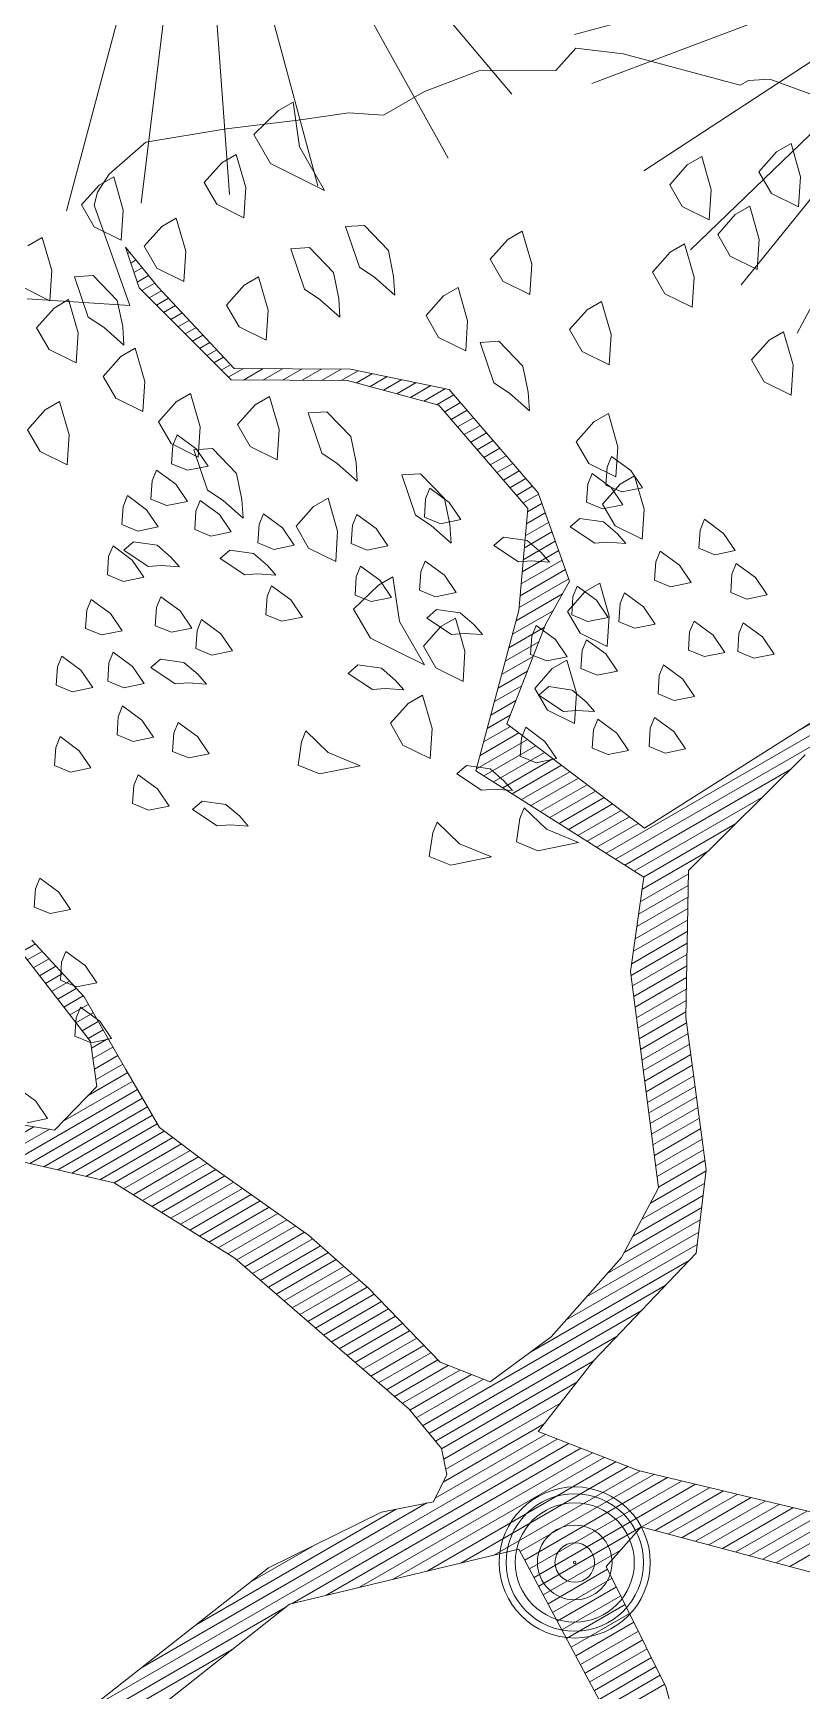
# Model space of a CAD drawing. Header units: metres. Extents: x 12093 to 20303, y 514 to 1412.
# Drawn here: x 19743.587 to 19744.705, y 691.735 to 694.144 of the extents above; entities that cross this region are included whole.
import ezdxf

# ---------------------------------------------------------------- set-up
doc = ezdxf.new("R2010")
doc.units = ezdxf.units.M
doc.layers.get('0').update_dxf_attribs({"lineweight": 13})
for name, color, linetype, lineweight in [('AMBI-GRASS', 104, 'Continuous', 20), ('ARBOLES', 52, 'Continuous', 13), ('grass', 64, 'Continuous', 13)]:
    doc.layers.add(name, color=color, linetype=linetype, lineweight=lineweight)

# ---------------------------------------------------------------- blocks, each defined once
blk = doc.blocks.new('ghgfghgh')
at = {"layer": 'ARBOLES', "lineweight": 20}
for p, q in [((20001.1866, 665.105), (20001.2163, 665.0689)), ((20001.1992, 665.0679), (20001.1866, 665.105)), ((20001.1885, 665.0994), (20001.1904, 665.1004)), ((20001.1915, 665.0906), (20001.1962, 665.0934)), ((20001.1944, 665.0819), (20001.202, 665.0863)), ((20001.1974, 665.0732), (20001.2078, 665.0792)), ((20001.2018, 665.0653), (20001.2136, 665.0722)), ((20001.2834, 664.9835), (20001.1992, 665.0679)), ((20001.2084, 665.0587), (20001.2197, 665.0652)), ((20001.215, 665.0521), (20001.226, 665.0585)), ((20001.2163, 665.0689), (20001.2862, 664.994)), ((20001.2216, 665.0454), (20001.2324, 665.0517)), ((20001.2282, 665.0388), (20001.2387, 665.0449)), ((20001.2348, 665.0322), (20001.245, 665.0381)), ((20001.2414, 665.0256), (20001.2513, 665.0314)), ((20001.248, 665.019), (20001.2576, 665.0246)), ((20001.2546, 665.0124), (20001.264, 665.0178)), ((20001.2612, 665.0058), (20001.2703, 665.011)), ((20001.2677, 664.9991), (20001.2766, 665.0043)), ((20001.2743, 664.9925), (20001.2829, 664.9975)), ((20001.2809, 664.9859), (20001.2949, 664.9939)), ((20001.39, 664.983), (20001.2834, 664.9835)), ((20001.2862, 664.994), (20001.3928, 664.9935)), ((20001.2947, 664.9834), (20001.3128, 664.9939)), ((20001.3126, 664.9834), (20001.3307, 664.9938)), ((20001.3306, 664.9833), (20001.3486, 664.9937)), ((20001.3485, 664.9832), (20001.3665, 664.9936)), ((20001.3664, 664.9831), (20001.3844, 664.9935)), ((20001.3843, 664.983), (20001.3999, 664.992)), ((20001.4739, 664.9605), (20001.39, 664.983)), ((20001.3928, 664.9935), (20001.4834, 664.9749)), ((20001.3984, 664.9808), (20001.4132, 664.9893)), ((20001.4108, 664.9775), (20001.4265, 664.9866)), ((20001.4231, 664.9742), (20001.4398, 664.9838)), ((20001.4354, 664.9709), (20001.4531, 664.9811)), ((20001.4478, 664.9675), (20001.4665, 664.9783)), ((20001.4601, 664.9642), (20001.4798, 664.9756)), ((20001.4724, 664.9609), (20001.4877, 664.9698)), ((20001.4834, 664.9749), (20001.5648, 664.88)), ((20001.5553, 664.8657), (20001.4739, 664.9605)), ((20001.4792, 664.9544), (20001.4937, 664.9628)), ((20001.4852, 664.9474), (20001.4997, 664.9558)), ((20001.4911, 664.9405), (20001.5057, 664.9489)), ((20001.4971, 664.9335), (20001.5117, 664.9419)), ((20001.5031, 664.9265), (20001.5176, 664.9349)), ((20001.5091, 664.9196), (20001.5236, 664.9279)), ((20001.5151, 664.9126), (20001.5296, 664.921)), ((20001.521, 664.9056), (20001.5356, 664.914)), ((20001.527, 664.8986), (20001.5416, 664.907)), ((20001.533, 664.8917), (20001.5475, 664.9001)), ((20001.539, 664.8847), (20001.5535, 664.8931)), ((20001.545, 664.8777), (20001.5595, 664.8861)), ((20001.5509, 664.8707), (20001.5651, 664.8789)), ((20001.5648, 664.88), (20001.5937, 664.7992)), ((20001.5471, 664.7723), (20001.5553, 664.8657)), ((20001.5541, 664.8517), (20001.5713, 664.8617)), ((20001.555, 664.8627), (20001.5682, 664.8703)), ((20001.5522, 664.8297), (20001.5775, 664.8444)), ((20001.5531, 664.8407), (20001.5744, 664.853)), ((20001.5512, 664.8188), (20001.5806, 664.8357)), ((20001.5493, 664.7968), (20001.5868, 664.8185)), ((20001.5502, 664.8078), (20001.5837, 664.8271)), ((20001.5474, 664.7749), (20001.593, 664.8012)), ((20001.5483, 664.7858), (20001.5899, 664.8098)), ((20001.5937, 664.7992), (20001.572, 664.76)), ((20001.5446, 664.7628), (20001.5871, 664.7874)), ((20001.5078, 664.6255), (20001.5471, 664.7723)), ((20001.5413, 664.7505), (20001.5786, 664.7721)), ((20001.572, 664.76), (20001.5362, 664.6685)), ((20001.538, 664.7382), (20001.5708, 664.7571)), ((20001.5347, 664.7258), (20001.5656, 664.7437)), ((20001.7987, 664.6593), (20001.9515, 664.7476)), ((20001.5314, 664.7135), (20001.5603, 664.7302)), ((20001.5281, 664.7012), (20001.555, 664.7167)), ((20001.5248, 664.6888), (20001.5498, 664.7033)), ((20001.6271, 664.5499), (20001.8935, 664.7037)), ((20001.5215, 664.6765), (20001.5445, 664.6898)), ((20001.5149, 664.6518), (20001.5394, 664.666)), ((20001.5182, 664.6642), (20001.5393, 664.6764)), ((20001.5362, 664.6685), (20001.6623, 664.5728)), ((20001.6623, 664.5728), (20001.818, 664.6716)), ((20001.5083, 664.6272), (20001.555, 664.6542)), ((20001.5116, 664.6395), (20001.5472, 664.6601)), ((20001.5152, 664.6208), (20001.5628, 664.6483)), ((20001.6357, 664.5444), (20001.8355, 664.6597)), ((20001.5238, 664.6153), (20001.5706, 664.6423)), ((20001.5324, 664.6099), (20001.5784, 664.6364)), ((20001.8096, 664.6401), (20001.7025, 664.534)), ((20001.6616, 664.5281), (20001.5078, 664.6255)), ((20001.541, 664.6044), (20001.5862, 664.6305)), ((20001.5497, 664.599), (20001.594, 664.6246)), ((20001.5583, 664.5935), (20001.6018, 664.6187)), ((20001.6444, 664.539), (20001.7956, 664.6263)), ((20001.5669, 664.588), (20001.6097, 664.6127)), ((20001.5755, 664.5826), (20001.6175, 664.6068)), ((20001.653, 664.5335), (20001.7704, 664.6013)), ((20001.5841, 664.5771), (20001.6253, 664.6009)), ((20001.5927, 664.5717), (20001.6331, 664.595)), ((20001.6013, 664.5662), (20001.6409, 664.5891)), ((20001.6099, 664.5608), (20001.6487, 664.5832)), ((20001.6185, 664.5553), (20001.6565, 664.5772)), ((20001.6615, 664.528), (20001.7452, 664.5764)), ((20001.66, 664.5167), (20001.7201, 664.5514)), ((20001.6496, 664.4414), (20001.6616, 664.5281)), ((20001.6584, 664.5054), (20001.7024, 664.5308)), ((20001.7025, 664.534), (20001.7002, 664.3997)), ((20001.1546, 664.3773), (20001.0502, 664.512)), ((20001.6568, 664.494), (20001.7022, 664.5203)), ((20001.6537, 664.4714), (20001.7019, 664.4992)), ((20001.6553, 664.4827), (20001.7021, 664.5097)), ((20001.6521, 664.4601), (20001.7017, 664.4887)), ((20001.0911, 664.4593), (20001.1041, 664.4668)), ((20001.1009, 664.4703), (20001.1488, 664.4182)), ((20001.65, 664.438), (20001.7014, 664.4676)), ((20001.6506, 664.4487), (20001.7015, 664.4781)), ((20001.0967, 664.4521), (20001.1104, 664.46)), ((20001.1022, 664.4449), (20001.1166, 664.4532)), ((20001.6513, 664.4283), (20001.7012, 664.4571)), ((20001.1078, 664.4377), (20001.1229, 664.4464)), ((20001.1134, 664.4305), (20001.1291, 664.4396)), ((20001.6752, 664.2434), (20001.6496, 664.4414)), ((20001.6525, 664.4186), (20001.701, 664.4466)), ((20001.6538, 664.4089), (20001.7008, 664.436)), ((20001.119, 664.4233), (20001.1354, 664.4328)), ((20001.1246, 664.4161), (20001.1416, 664.4259)), ((20001.1302, 664.4089), (20001.1479, 664.4191)), ((20001.655, 664.3992), (20001.7006, 664.4255)), ((20001.1357, 664.4017), (20001.1526, 664.4114)), ((20001.1413, 664.3945), (20001.1572, 664.4036)), ((20001.1488, 664.4182), (20001.1871, 664.3517)), ((20001.6563, 664.3895), (20001.7005, 664.415)), ((20001.6575, 664.3798), (20001.7003, 664.4045)), ((20001.1469, 664.3873), (20001.1617, 664.3958)), ((20001.6588, 664.3701), (20001.7009, 664.3944)), ((20001.7002, 664.3997), (20001.7189, 664.2598)), ((20001.1525, 664.3801), (20001.1662, 664.388)), ((20001.1605, 664.3363), (20001.1546, 664.3773)), ((20001.1555, 664.3714), (20001.1707, 664.3802)), ((20001.66, 664.3604), (20001.7022, 664.3847)), ((20001.6613, 664.3507), (20001.7035, 664.375)), ((20001.1569, 664.3618), (20001.1752, 664.3723)), ((20001.1583, 664.3521), (20001.1797, 664.3645)), ((20001.6626, 664.341), (20001.7048, 664.3654)), ((20001.1524, 664.3279), (20001.1888, 664.3489)), ((20001.1597, 664.3425), (20001.1842, 664.3567)), ((20001.1871, 664.3517), (20001.2179, 664.2985)), ((20001.6638, 664.3313), (20001.7061, 664.3557)), ((20001.6651, 664.3216), (20001.7074, 664.346)), ((20001.086, 664.2687), (20001.1978, 664.3333)), ((20001.1217, 664.2962), (20001.1605, 664.3363)), ((20001.1295, 664.3043), (20001.1933, 664.3411)), ((20001.6663, 664.3119), (20001.7087, 664.3363)), ((20001.014, 664.3138), (20001.1217, 664.2962)), ((20001.0989, 664.2657), (20001.2023, 664.3254)), ((20001.1118, 664.2627), (20001.2068, 664.3176)), ((20001.6676, 664.3022), (20001.71, 664.3267)), ((20001.6688, 664.2925), (20001.7113, 664.317)), ((20001.0602, 664.2747), (20001.1028, 664.2993)), ((20001.1247, 664.2598), (20001.2113, 664.3098)), ((20001.1375, 664.2568), (20001.2158, 664.302)), ((20001.2179, 664.2985), (20001.2647, 664.2635)), ((20001.6701, 664.2828), (20001.7126, 664.3073)), ((20001.6714, 664.2731), (20001.7139, 664.2976)), ((20001.1762, 664.2478), (20001.0227, 664.2833)), ((20001.0731, 664.2717), (20001.1169, 664.297)), ((20001.1504, 664.2538), (20001.2222, 664.2952)), ((20001.1633, 664.2508), (20001.2301, 664.2894)), ((20001.1762, 664.2478), (20001.2379, 664.2835)), ((20001.6726, 664.2634), (20001.7152, 664.2879)), ((20001.1849, 664.2424), (20001.2458, 664.2776)), ((20001.1936, 664.237), (20001.2537, 664.2717)), ((20001.6739, 664.2537), (20001.7165, 664.2783)), ((20001.6751, 664.244), (20001.7178, 664.2686)), ((20001.2023, 664.2316), (20001.2615, 664.2658)), ((20001.2109, 664.2262), (20001.2696, 664.26)), ((20001.2196, 664.2208), (20001.2777, 664.2543)), ((20001.2647, 664.2635), (20001.3545, 664.2001)), ((20001.6677, 664.2293), (20001.7188, 664.2588)), ((20001.7189, 664.2598), (20001.7097, 664.1835)), ((20001.287, 664.1788), (20001.1762, 664.2478)), ((20001.2283, 664.2154), (20001.2858, 664.2485)), ((20001.237, 664.2099), (20001.2939, 664.2428)), ((20001.2457, 664.2045), (20001.302, 664.2371)), ((20001.6412, 664.1794), (20001.6752, 664.2434)), ((20001.6597, 664.2142), (20001.7175, 664.2476)), ((20001.2544, 664.1991), (20001.3102, 664.2313)), ((20001.263, 664.1937), (20001.3183, 664.2256)), ((20001.6437, 664.1841), (20001.7148, 664.2252)), ((20001.6517, 664.1992), (20001.7161, 664.2364)), ((20001.2717, 664.1883), (20001.3264, 664.2199)), ((20001.2804, 664.1829), (20001.3345, 664.2141)), ((20001.2887, 664.1773), (20001.3427, 664.2084)), ((20001.6282, 664.1647), (20001.7134, 664.214)), ((20001.296, 664.171), (20001.3508, 664.2027)), ((20001.3032, 664.1648), (20001.3584, 664.1966)), ((20001.3545, 664.2001), (20001.409, 664.1517)), ((20001.5903, 664.122), (20001.7107, 664.1915)), ((20001.6092, 664.1434), (20001.7121, 664.2028)), ((20001.4466, 664.0405), (20001.287, 664.1788)), ((20001.3104, 664.1585), (20001.3655, 664.1903)), ((20001.3176, 664.1522), (20001.3726, 664.184)), ((20001.3248, 664.146), (20001.3797, 664.1777)), ((20001.5579, 664.0929), (20001.7034, 664.1769)), ((20001.5768, 664.1068), (20001.6412, 664.1794)), ((20001.7097, 664.1835), (20001.6159, 664.085)), ((20001.3321, 664.1397), (20001.3868, 664.1714)), ((20001.3393, 664.1335), (20001.394, 664.165)), ((20001.3465, 664.1272), (20001.4011, 664.1587)), ((20001.3537, 664.121), (20001.4082, 664.1524)), ((20001.3609, 664.1147), (20001.4147, 664.1458)), ((20001.409, 664.1517), (20001.475, 664.0835)), ((20001.459, 664.0254), (20001.6814, 664.1538)), ((20001.3682, 664.1085), (20001.4212, 664.1391)), ((20001.3754, 664.1022), (20001.4277, 664.1324)), ((20001.4648, 664.0183), (20001.6593, 664.1306)), ((20001.3826, 664.0959), (20001.4341, 664.1257)), ((20001.3898, 664.0897), (20001.4406, 664.119)), ((20001.397, 664.0834), (20001.4471, 664.1123)), ((20001.4043, 664.0772), (20001.4536, 664.1056)), ((20001.4707, 664.0113), (20001.6372, 664.1074)), ((20001.5208, 664.0656), (20001.5768, 664.1068)), ((20001.4115, 664.0709), (20001.46, 664.0989)), ((20001.4187, 664.0647), (20001.4665, 664.0922)), ((20001.4259, 664.0584), (20001.473, 664.0856)), ((20001.6159, 664.085), (20001.5648, 664.0201)), ((20001.4331, 664.0521), (20001.4824, 664.0806)), ((20001.4404, 664.0459), (20001.4932, 664.0764)), ((20001.4474, 664.0395), (20001.5039, 664.0722)), ((20001.475, 664.0835), (20001.5208, 664.0656)), ((20001.4763, 664.0041), (20001.6154, 664.0844)), ((20001.4532, 664.0325), (20001.5147, 664.068)), ((20001.4783, 663.9948), (20001.6004, 664.0653)), ((20001.4763, 664.0044), (20001.4466, 664.0405)), ((20001.4802, 663.9855), (20001.5853, 664.0462)), ((20001.4777, 663.9736), (20001.5703, 664.0271)), ((20001.1504, 663.7638), (20001.5824, 664.0132)), ((20001.3394, 663.8625), (20001.5931, 664.009)), ((20001.4705, 663.959), (20001.5716, 664.0174)), ((20001.5648, 664.0201), (20001.6564, 663.9843)), ((20001.3703, 663.8699), (20001.6039, 664.0048)), ((20001.4012, 663.8774), (20001.6147, 664.0006)), ((20001.4321, 663.8848), (20001.6254, 663.9964)), ((20001.4812, 663.9806), (20001.4763, 664.0044)), ((20001.463, 663.8922), (20001.6362, 663.9922)), ((20001.4689, 663.9558), (20001.4812, 663.9806)), ((20001.4939, 663.8996), (20001.647, 663.9879)), ((20001.5248, 663.907), (20001.658, 663.9839)), ((20001.5483, 663.9102), (20001.6708, 663.9808)), ((20001.6564, 663.9843), (20001.8518, 663.9375)), ((20001.5526, 663.9022), (20001.6835, 663.9778)), ((20001.5569, 663.8942), (20001.6963, 663.9747)), ((20001.5611, 663.8863), (20001.7091, 663.9717)), ((20001.6598, 663.9328), (20001.7218, 663.9686)), ((20001.6721, 663.9295), (20001.7346, 663.9656)), ((20001.2006, 663.8032), (20001.4628, 663.9546)), ((20001.2508, 663.8426), (20001.4348, 663.9489)), ((20001.4213, 663.9461), (20001.4689, 663.9558)), ((20001.6844, 663.9262), (20001.7474, 663.9625)), ((20001.6968, 663.9229), (20001.7601, 663.9595)), ((20001.7091, 663.9196), (20001.7729, 663.9564)), ((20001.7214, 663.9163), (20001.7857, 663.9533)), ((20001.7338, 663.913), (20001.7984, 663.9503)), ((20001.3177, 663.8952), (20001.4213, 663.9461)), ((20001.6594, 663.9329), (20001.6272, 663.8965)), ((20001.8377, 663.8851), (20001.6594, 663.9329)), ((20001.7461, 663.9097), (20001.8112, 663.9472)), ((20001.7584, 663.9063), (20001.824, 663.9442)), ((20001.7708, 663.903), (20001.8367, 663.9411)), ((20001.7831, 663.8997), (20001.8495, 663.9381)), ((20001.7954, 663.8964), (20001.8644, 663.9362)), ((20001.5654, 663.8783), (20001.659, 663.9323)), ((20001.301, 663.882), (20001.3583, 663.9151)), ((20001.5472, 663.9124), (20001.3369, 663.8619)), ((20001.6557, 663.7091), (20001.5472, 663.9124)), ((20001.5696, 663.8703), (20001.64, 663.911)), ((20001.1042, 663.7276), (20001.3177, 663.8952)), ((20001.5739, 663.8623), (20001.6285, 663.8939)), ((20001.6272, 663.8965), (20001.682, 663.7863)), ((20001.5781, 663.8544), (20001.6326, 663.8858)), ((20001.5824, 663.8464), (20001.6366, 663.8777)), ((20001.1042, 663.7267), (20001.333, 663.8588)), ((20001.3369, 663.8619), (20001.1301, 663.6982)), ((20001.5866, 663.8384), (20001.6406, 663.8696)), ((20001.5909, 663.8305), (20001.6446, 663.8615)), ((20001.5951, 663.8225), (20001.6487, 663.8534)), ((20001.5994, 663.8145), (20001.6527, 663.8453)), ((20001.6036, 663.8066), (20001.6567, 663.8372)), ((20001.6079, 663.7986), (20001.6607, 663.8291)), ((20001.1035, 663.7159), (20001.2843, 663.8203)), ((20001.6121, 663.7906), (20001.6648, 663.821)), ((20001.6164, 663.7827), (20001.6688, 663.8129)), ((20001.6207, 663.7747), (20001.6728, 663.8048)), ((20001.6249, 663.7667), (20001.6768, 663.7967)), ((20001.6292, 663.7587), (20001.6809, 663.7886)), ((20001.682, 663.7863), (20001.713, 663.6712))]:
    blk.add_line(p, q, dxfattribs=at)
for radius in [0.0692, 0.063, 0.0546, 0.0342, 0.0181, 0.00112]:
    blk.add_circle((20001.5984, 663.9001), radius, dxfattribs=at)
at = {"layer": 'grass'}
for p, q in [((20001.581, 665.2669), (20001.5993, 665.2876)), ((20001.5993, 665.2876), (20001.6427, 665.2823)), ((20001.6427, 665.2823), (20001.75, 665.2535)), ((20001.4608, 665.2479), (20001.5105, 665.2666)), ((20001.5105, 665.2666), (20001.581, 665.2669)), ((20001.75, 665.2535), (20001.7576, 665.2579)), ((20001.7576, 665.2579), (20001.7771, 665.2591)), ((20001.7771, 665.2591), (20001.8411, 665.2355)), ((20001.423, 665.2261), (20001.4608, 665.2479)), ((20001.327, 665.2303), (20001.3043, 665.2083)), ((20001.3403, 665.238), (20001.327, 665.2303)), ((20001.3462, 665.1971), (20001.3403, 665.238)), ((20001.345, 665.2214), (20001.3915, 665.2281)), ((20001.3915, 665.2281), (20001.423, 665.2261)), ((20001.2053, 665.2013), (20001.2789, 665.2135)), ((20001.2789, 665.2135), (20001.345, 665.2214)), ((20001.1718, 665.1719), (20001.2053, 665.2013)), ((20001.3043, 665.2083), (20001.3196, 665.1817)), ((20001.3692, 665.1572), (20001.3462, 665.1971)), ((20001.7966, 665.2), (20001.7833, 665.1924)), ((20001.8053, 665.1696), (20001.7966, 665.2)), ((20001.2749, 665.1825), (20001.2587, 665.1643)), ((20001.2882, 665.1902), (20001.2749, 665.1825)), ((20001.2969, 665.1597), (20001.2882, 665.1902)), ((20001.3196, 665.1817), (20001.3692, 665.1572)), ((20001.7015, 665.1806), (20001.6854, 665.1624)), ((20001.7148, 665.1883), (20001.7015, 665.1806)), ((20001.7235, 665.1578), (20001.7148, 665.1883)), ((20001.7833, 665.1924), (20001.7672, 665.1742)), ((20001.1611, 665.1556), (20001.1718, 665.1719)), ((20001.1759, 665.1697), (20001.1626, 665.162)), ((20001.1846, 665.1392), (20001.1759, 665.1697)), ((20001.2587, 665.1643), (20001.2703, 665.1444)), ((20001.7672, 665.1742), (20001.7787, 665.1543)), ((20001.8036, 665.142), (20001.8053, 665.1696)), ((20001.1626, 665.162), (20001.1465, 665.1438)), ((20001.1579, 665.1437), (20001.1611, 665.1556)), ((20001.2951, 665.1321), (20001.2969, 665.1597)), ((20001.6854, 665.1624), (20001.6969, 665.1425)), ((20001.7217, 665.1302), (20001.7235, 665.1578)), ((20001.7787, 665.1543), (20001.8036, 665.142)), ((20001.1465, 665.1438), (20001.158, 665.1239)), ((20001.1908, 665.0517), (20001.1579, 665.1437)), ((20001.1828, 665.1116), (20001.1846, 665.1392)), ((20001.2703, 665.1444), (20001.2951, 665.1321)), ((20001.6969, 665.1425), (20001.7217, 665.1302)), ((20001.7455, 665.1351), (20001.7294, 665.1169)), ((20001.7588, 665.1427), (20001.7455, 665.1351)), ((20001.7675, 665.1123), (20001.7588, 665.1427)), ((20001.158, 665.1239), (20001.1828, 665.1116)), ((20001.2199, 665.1242), (20001.2038, 665.106)), ((20001.2332, 665.1318), (20001.2199, 665.1242)), ((20001.2419, 665.1014), (20001.2332, 665.1318)), ((20001.3884, 665.124), (20001.4056, 665.125)), ((20001.401, 665.0869), (20001.3884, 665.124)), ((20001.4056, 665.125), (20001.4276, 665.1022)), ((20001.5503, 665.1199), (20001.5371, 665.1122)), ((20001.5591, 665.0895), (20001.5503, 665.1199)), ((20001.1104, 665.1141), (20001.0971, 665.1065)), ((20001.1191, 665.0837), (20001.1104, 665.1141)), ((20001.2038, 665.106), (20001.2153, 665.086)), ((20001.3381, 665.1037), (20001.3552, 665.1048)), ((20001.3506, 665.0666), (20001.3381, 665.1037)), ((20001.3552, 665.1048), (20001.3772, 665.082)), ((20001.4276, 665.1022), (20001.4324, 665.0784)), ((20001.5371, 665.1122), (20001.5209, 665.0941)), ((20001.699, 665.1082), (20001.6857, 665.1005)), ((20001.7077, 665.0778), (20001.699, 665.1082)), ((20001.7294, 665.1169), (20001.7409, 665.0969)), ((20001.7657, 665.0847), (20001.7675, 665.1123)), ((20001.2401, 665.0738), (20001.2419, 665.1014)), ((20001.5209, 665.0941), (20001.5325, 665.0741)), ((20001.5573, 665.0618), (20001.5591, 665.0895)), ((20001.6857, 665.1005), (20001.6696, 665.0823)), ((20001.7409, 665.0969), (20001.7657, 665.0847)), ((20001.1173, 665.0561), (20001.1191, 665.0837)), ((20001.1401, 665.0781), (20001.1572, 665.0791)), ((20001.1526, 665.041), (20001.1401, 665.0781)), ((20001.1572, 665.0791), (20001.1792, 665.0564)), ((20001.2153, 665.086), (20001.2401, 665.0738)), ((20001.3087, 665.0779), (20001.2954, 665.0702)), ((20001.3174, 665.0475), (20001.3087, 665.0779)), ((20001.3772, 665.082), (20001.3821, 665.0582)), ((20001.4153, 665.0774), (20001.401, 665.0869)), ((20001.4335, 665.0613), (20001.4153, 665.0774)), ((20001.4324, 665.0784), (20001.4335, 665.0613)), ((20001.5325, 665.0741), (20001.5573, 665.0618)), ((20001.6696, 665.0823), (20001.6811, 665.0624)), ((20001.7059, 665.0501), (20001.7077, 665.0778)), ((20001.0925, 665.0684), (20001.1173, 665.0561)), ((20001.0965, 665.0578), (20001.1908, 665.0517)), ((20001.1345, 665.0571), (20001.1212, 665.0494)), ((20001.1432, 665.0267), (20001.1345, 665.0571)), ((20001.2954, 665.0702), (20001.2792, 665.052)), ((20001.3649, 665.0572), (20001.3506, 665.0666)), ((20001.3831, 665.0411), (20001.3649, 665.0572)), ((20001.3821, 665.0582), (20001.3831, 665.0411)), ((20001.4782, 665.0605), (20001.4621, 665.0424)), ((20001.4915, 665.0682), (20001.4782, 665.0605)), ((20001.5002, 665.0378), (20001.4915, 665.0682)), ((20001.6811, 665.0624), (20001.7059, 665.0501)), ((20001.1212, 665.0494), (20001.1051, 665.0313)), ((20001.1792, 665.0564), (20001.1841, 665.0326)), ((20001.2792, 665.052), (20001.2908, 665.0321)), ((20001.3156, 665.0198), (20001.3174, 665.0475)), ((20001.4621, 665.0424), (20001.4736, 665.0224)), ((20001.6097, 665.0478), (20001.5936, 665.0296)), ((20001.623, 665.0555), (20001.6097, 665.0478)), ((20001.6317, 665.025), (20001.623, 665.0555)), ((20001.1051, 665.0313), (20001.1166, 665.0113)), ((20001.1414, 664.9991), (20001.1432, 665.0267)), ((20001.167, 665.0315), (20001.1526, 665.041)), ((20001.1851, 665.0154), (20001.167, 665.0315)), ((20001.1841, 665.0326), (20001.1851, 665.0154)), ((20001.2908, 665.0321), (20001.3156, 665.0198)), ((20001.4985, 665.0102), (20001.5002, 665.0378)), ((20001.5936, 665.0296), (20001.6051, 665.0097)), ((20001.7898, 665.0276), (20001.7765, 665.02)), ((20001.7985, 664.9972), (20001.7898, 665.0276)), ((20001.1166, 665.0113), (20001.1414, 664.9991)), ((20001.1956, 665.0126), (20001.1823, 665.0049)), ((20001.2043, 664.9822), (20001.1956, 665.0126)), ((20001.4736, 665.0224), (20001.4985, 665.0102)), ((20001.5118, 665.0178), (20001.5289, 665.0189)), ((20001.5243, 664.9808), (20001.5118, 665.0178)), ((20001.5289, 665.0189), (20001.5509, 664.9961)), ((20001.6299, 664.9974), (20001.6317, 665.025)), ((20001.7765, 665.02), (20001.7604, 665.0018)), ((20001.1823, 665.0049), (20001.1662, 664.9868)), ((20001.5509, 664.9961), (20001.5558, 664.9723)), ((20001.6051, 665.0097), (20001.6299, 664.9974)), ((20001.7604, 665.0018), (20001.7719, 664.9819)), ((20001.7967, 664.9696), (20001.7985, 664.9972)), ((20001.1662, 664.9868), (20001.1777, 664.9668)), ((20001.2025, 664.9546), (20001.2043, 664.9822)), ((20001.5386, 664.9713), (20001.5243, 664.9808)), ((20001.7719, 664.9819), (20001.7967, 664.9696)), ((20001.1777, 664.9668), (20001.2025, 664.9546)), ((20001.2463, 664.971), (20001.233, 664.9633)), ((20001.255, 664.9405), (20001.2463, 664.971)), ((20001.3187, 664.9684), (20001.3054, 664.9607)), ((20001.3274, 664.938), (20001.3187, 664.9684)), ((20001.5568, 664.9552), (20001.5386, 664.9713)), ((20001.5558, 664.9723), (20001.5568, 664.9552)), ((20001.113, 664.9561), (20001.0969, 664.9379)), ((20001.1263, 664.9638), (20001.113, 664.9561)), ((20001.135, 664.9333), (20001.1263, 664.9638)), ((20001.233, 664.9633), (20001.2169, 664.9451)), ((20001.3054, 664.9607), (20001.2893, 664.9426)), ((20001.354, 664.9533), (20001.3711, 664.9544)), ((20001.3665, 664.9163), (20001.354, 664.9533)), ((20001.3711, 664.9544), (20001.3931, 664.9316)), ((20001.6292, 664.9527), (20001.6159, 664.945)), ((20001.6379, 664.9222), (20001.6292, 664.9527)), ((20001.0969, 664.9379), (20001.1084, 664.918)), ((20001.2169, 664.9451), (20001.2284, 664.9252)), ((20001.2532, 664.9129), (20001.255, 664.9405)), ((20001.2893, 664.9426), (20001.3008, 664.9226)), ((20001.3256, 664.9104), (20001.3274, 664.938)), ((20001.6159, 664.945), (20001.5998, 664.9268)), ((20001.1332, 664.9057), (20001.135, 664.9333)), ((20001.2284, 664.9252), (20001.2532, 664.9129)), ((20001.23, 664.9234), (20001.2289, 664.9067)), ((20001.234, 664.9332), (20001.23, 664.9234)), ((20001.2516, 664.9203), (20001.234, 664.9332)), ((20001.2494, 664.9195), (20001.2665, 664.9206)), ((20001.2623, 664.9045), (20001.2516, 664.9203)), ((20001.2665, 664.9206), (20001.2885, 664.8978)), ((20001.3008, 664.9226), (20001.3256, 664.9104)), ((20001.3931, 664.9316), (20001.398, 664.9078)), ((20001.5998, 664.9268), (20001.6113, 664.9069)), ((20001.6361, 664.8946), (20001.6379, 664.9222)), ((20001.1084, 664.918), (20001.1332, 664.9057)), ((20001.2289, 664.9067), (20001.2436, 664.9007)), ((20001.2619, 664.8825), (20001.2494, 664.9195)), ((20001.3808, 664.9068), (20001.3665, 664.9163)), ((20001.399, 664.8907), (20001.3808, 664.9068)), ((20001.398, 664.9078), (20001.399, 664.8907)), ((20001.6113, 664.9069), (20001.6361, 664.8946)), ((20001.6321, 664.9135), (20001.6281, 664.9037)), ((20001.6497, 664.9006), (20001.6321, 664.9135)), ((20001.2111, 664.8911), (20001.21, 664.8744)), ((20001.2151, 664.9009), (20001.2111, 664.8911)), ((20001.2327, 664.888), (20001.2151, 664.9009)), ((20001.2436, 664.9007), (20001.2623, 664.9045)), ((20001.2885, 664.8978), (20001.2934, 664.874)), ((20001.4399, 664.8966), (20001.4571, 664.8976)), ((20001.4525, 664.8595), (20001.4399, 664.8966)), ((20001.4571, 664.8976), (20001.4791, 664.8748)), ((20001.6143, 664.8979), (20001.6103, 664.8881)), ((20001.6319, 664.885), (20001.6143, 664.8979)), ((20001.6281, 664.9037), (20001.627, 664.887)), ((20001.6532, 664.8956), (20001.6399, 664.8879)), ((20001.6604, 664.8848), (20001.6497, 664.9006)), ((20001.662, 664.8652), (20001.6532, 664.8956)), ((20001.1884, 664.8775), (20001.1844, 664.8677)), ((20001.206, 664.8646), (20001.1884, 664.8775)), ((20001.2434, 664.8722), (20001.2327, 664.888)), ((20001.2762, 664.873), (20001.2619, 664.8825)), ((20001.3724, 664.8753), (20001.3591, 664.8677)), ((20001.3811, 664.8449), (20001.3724, 664.8753)), ((20001.4617, 664.8745), (20001.4606, 664.8577)), ((20001.4657, 664.8843), (20001.4617, 664.8745)), ((20001.4833, 664.8713), (20001.4657, 664.8843)), ((20001.4791, 664.8748), (20001.4839, 664.8511)), ((20001.6103, 664.8881), (20001.6092, 664.8714)), ((20001.6399, 664.8879), (20001.6238, 664.8698)), ((20001.627, 664.887), (20001.6417, 664.881)), ((20001.6426, 664.8692), (20001.6319, 664.885)), ((20001.6417, 664.881), (20001.6604, 664.8848)), ((20001.1844, 664.8677), (20001.1833, 664.851)), ((20001.2167, 664.8488), (20001.206, 664.8646)), ((20001.21, 664.8744), (20001.2247, 664.8684)), ((20001.2247, 664.8684), (20001.2434, 664.8722)), ((20001.2512, 664.8633), (20001.2501, 664.8466)), ((20001.2552, 664.8731), (20001.2512, 664.8633)), ((20001.2728, 664.8601), (20001.2552, 664.8731)), ((20001.2835, 664.8443), (20001.2728, 664.8601)), ((20001.2944, 664.8569), (20001.2762, 664.873)), ((20001.2934, 664.874), (20001.2944, 664.8569)), ((20001.3131, 664.8608), (20001.3091, 664.851)), ((20001.3307, 664.8479), (20001.3131, 664.8608)), ((20001.3591, 664.8677), (20001.343, 664.8495)), ((20001.3987, 664.8602), (20001.3947, 664.8504)), ((20001.4163, 664.8473), (20001.3987, 664.8602)), ((20001.4668, 664.85), (20001.4525, 664.8595)), ((20001.494, 664.8555), (20001.4833, 664.8713)), ((20001.6092, 664.8714), (20001.6239, 664.8654)), ((20001.6238, 664.8698), (20001.6354, 664.8498)), ((20001.6239, 664.8654), (20001.6426, 664.8692)), ((20001.6602, 664.8376), (20001.662, 664.8652)), ((20001.1833, 664.851), (20001.198, 664.845)), ((20001.198, 664.845), (20001.2167, 664.8488)), ((20001.2501, 664.8466), (20001.2648, 664.8405)), ((20001.2648, 664.8405), (20001.2835, 664.8443)), ((20001.3091, 664.851), (20001.308, 664.8343)), ((20001.3414, 664.8321), (20001.3307, 664.8479)), ((20001.343, 664.8495), (20001.3545, 664.8295)), ((20001.3793, 664.8173), (20001.3811, 664.8449)), ((20001.3947, 664.8504), (20001.3936, 664.8337)), ((20001.427, 664.8315), (20001.4163, 664.8473)), ((20001.4606, 664.8577), (20001.4753, 664.8517)), ((20001.485, 664.8339), (20001.4668, 664.85)), ((20001.4753, 664.8517), (20001.494, 664.8555)), ((20001.4839, 664.8511), (20001.485, 664.8339)), ((20001.5943, 664.8489), (20001.6032, 664.8567)), ((20001.6168, 664.834), (20001.5943, 664.8489)), ((20001.6032, 664.8567), (20001.6248, 664.8536)), ((20001.6248, 664.8536), (20001.6375, 664.8426)), ((20001.6354, 664.8498), (20001.6602, 664.8376)), ((20001.7132, 664.846), (20001.7121, 664.8293)), ((20001.7172, 664.8558), (20001.7132, 664.846)), ((20001.7348, 664.8429), (20001.7172, 664.8558)), ((20001.1753, 664.8314), (20001.1712, 664.8216)), ((20001.1929, 664.8185), (20001.1753, 664.8314)), ((20001.1851, 664.8274), (20001.194, 664.8352)), ((20001.194, 664.8352), (20001.2156, 664.8321)), ((20001.2156, 664.8321), (20001.2283, 664.8212)), ((20001.308, 664.8343), (20001.3227, 664.8283)), ((20001.3227, 664.8283), (20001.3414, 664.8321)), ((20001.3545, 664.8295), (20001.3793, 664.8173)), ((20001.3936, 664.8337), (20001.4083, 664.8277)), ((20001.4083, 664.8277), (20001.427, 664.8315)), ((20001.5243, 664.8317), (20001.5332, 664.8395)), ((20001.5468, 664.8168), (20001.5243, 664.8317)), ((20001.5332, 664.8395), (20001.5548, 664.8364)), ((20001.5548, 664.8364), (20001.5675, 664.8255)), ((20001.6286, 664.8348), (20001.6168, 664.834)), ((20001.6453, 664.8337), (20001.6286, 664.8348)), ((20001.6375, 664.8426), (20001.6453, 664.8337)), ((20001.7121, 664.8293), (20001.7268, 664.8233)), ((20001.7455, 664.8271), (20001.7348, 664.8429)), ((20001.1712, 664.8216), (20001.1701, 664.8049)), ((20001.2076, 664.8125), (20001.1851, 664.8274)), ((20001.2035, 664.8027), (20001.1929, 664.8185)), ((20001.2283, 664.8212), (20001.2361, 664.8122)), ((20001.2735, 664.8198), (20001.2824, 664.8276)), ((20001.296, 664.8049), (20001.2735, 664.8198)), ((20001.2824, 664.8276), (20001.304, 664.8245)), ((20001.304, 664.8245), (20001.3167, 664.8136)), ((20001.4613, 664.8174), (20001.4573, 664.8076)), ((20001.4789, 664.8045), (20001.4613, 664.8174)), ((20001.5586, 664.8177), (20001.5468, 664.8168)), ((20001.5753, 664.8166), (20001.5586, 664.8177)), ((20001.5675, 664.8255), (20001.5753, 664.8166)), ((20001.6727, 664.8168), (20001.6716, 664.8001)), ((20001.6767, 664.8266), (20001.6727, 664.8168)), ((20001.6943, 664.8137), (20001.6767, 664.8266)), ((20001.705, 664.7979), (20001.6943, 664.8137)), ((20001.7268, 664.8233), (20001.7455, 664.8271)), ((20001.7464, 664.8153), (20001.7424, 664.8055)), ((20001.764, 664.8024), (20001.7464, 664.8153)), ((20001.1701, 664.8049), (20001.1848, 664.7989)), ((20001.1848, 664.7989), (20001.2035, 664.8027)), ((20001.2194, 664.8134), (20001.2076, 664.8125)), ((20001.2361, 664.8122), (20001.2194, 664.8134)), ((20001.3078, 664.8058), (20001.296, 664.8049)), ((20001.3245, 664.8047), (20001.3078, 664.8058)), ((20001.3167, 664.8136), (20001.3245, 664.8047)), ((20001.3982, 664.8032), (20001.3971, 664.7864)), ((20001.4022, 664.813), (20001.3982, 664.8032)), ((20001.4198, 664.8), (20001.4022, 664.813)), ((20001.4318, 664.8032), (20001.4185, 664.7955)), ((20001.4305, 664.7842), (20001.4198, 664.8)), ((20001.4377, 664.7623), (20001.4318, 664.8032)), ((20001.4573, 664.8076), (20001.4562, 664.7909)), ((20001.4896, 664.7887), (20001.4789, 664.8045)), ((20001.6716, 664.8001), (20001.6863, 664.7941)), ((20001.7424, 664.8055), (20001.7413, 664.7888)), ((20001.7747, 664.7865), (20001.764, 664.8024)), ((20001.2191, 664.7848), (20001.2151, 664.775)), ((20001.2367, 664.7719), (20001.2191, 664.7848)), ((20001.3165, 664.7851), (20001.3154, 664.7684)), ((20001.3205, 664.7949), (20001.3165, 664.7851)), ((20001.3381, 664.782), (20001.3205, 664.7949)), ((20001.4185, 664.7955), (20001.3957, 664.7735)), ((20001.3971, 664.7864), (20001.4118, 664.7804)), ((20001.4118, 664.7804), (20001.4305, 664.7842)), ((20001.4562, 664.7909), (20001.4709, 664.7849)), ((20001.4709, 664.7849), (20001.4896, 664.7887)), ((20001.608, 664.7897), (20001.5919, 664.7715)), ((20001.5967, 664.7849), (20001.5956, 664.7682)), ((20001.6007, 664.7947), (20001.5967, 664.7849)), ((20001.6183, 664.7818), (20001.6007, 664.7947)), ((20001.6213, 664.7974), (20001.608, 664.7897)), ((20001.63, 664.767), (20001.6213, 664.7974)), ((20001.6439, 664.7885), (20001.6399, 664.7787)), ((20001.6615, 664.7756), (20001.6439, 664.7885)), ((20001.6863, 664.7941), (20001.705, 664.7979)), ((20001.7413, 664.7888), (20001.756, 664.7828)), ((20001.756, 664.7828), (20001.7747, 664.7865)), ((20001.1512, 664.7726), (20001.1501, 664.7559)), ((20001.1552, 664.7824), (20001.1512, 664.7726)), ((20001.1728, 664.7695), (20001.1552, 664.7824)), ((20001.1835, 664.7536), (20001.1728, 664.7695)), ((20001.2151, 664.775), (20001.214, 664.7583)), ((20001.2474, 664.7561), (20001.2367, 664.7719)), ((20001.3154, 664.7684), (20001.3301, 664.7624)), ((20001.3488, 664.7662), (20001.3381, 664.782)), ((20001.3957, 664.7735), (20001.4111, 664.7469)), ((20001.4628, 664.7653), (20001.4718, 664.7731)), ((20001.4718, 664.7731), (20001.4934, 664.77)), ((20001.4934, 664.77), (20001.5061, 664.7591)), ((20001.5919, 664.7715), (20001.6034, 664.7516)), ((20001.5956, 664.7682), (20001.6103, 664.7622)), ((20001.629, 664.766), (20001.6183, 664.7818)), ((20001.6399, 664.7787), (20001.6388, 664.762)), ((20001.6722, 664.7598), (20001.6615, 664.7756)), ((20001.1501, 664.7559), (20001.1648, 664.7499)), ((20001.1648, 664.7499), (20001.1835, 664.7536)), ((20001.214, 664.7583), (20001.2287, 664.7523)), ((20001.2287, 664.7523), (20001.2474, 664.7561)), ((20001.2523, 664.7541), (20001.2512, 664.7374)), ((20001.2564, 664.7639), (20001.2523, 664.7541)), ((20001.274, 664.751), (20001.2564, 664.7639)), ((20001.3301, 664.7624), (20001.3488, 664.7662)), ((20001.4607, 664.7224), (20001.4377, 664.7623)), ((20001.4758, 664.7577), (20001.4597, 664.7395)), ((20001.4854, 664.7504), (20001.4628, 664.7653)), ((20001.4891, 664.7654), (20001.4758, 664.7577)), ((20001.4978, 664.7349), (20001.4891, 664.7654)), ((20001.5061, 664.7591), (20001.5139, 664.7502)), ((20001.5631, 664.7586), (20001.5591, 664.7488)), ((20001.5807, 664.7457), (20001.5631, 664.7586)), ((20001.6103, 664.7622), (20001.629, 664.766)), ((20001.6282, 664.7393), (20001.63, 664.767)), ((20001.6388, 664.762), (20001.6535, 664.756)), ((20001.6535, 664.756), (20001.6722, 664.7598)), ((20001.7077, 664.7625), (20001.7037, 664.7527)), ((20001.7253, 664.7496), (20001.7077, 664.7625)), ((20001.7529, 664.7611), (20001.7489, 664.7513)), ((20001.7705, 664.7482), (20001.7529, 664.7611)), ((20001.2847, 664.7352), (20001.274, 664.751)), ((20001.4111, 664.7469), (20001.4607, 664.7224)), ((20001.4597, 664.7395), (20001.4712, 664.7196)), ((20001.4972, 664.7513), (20001.4854, 664.7504)), ((20001.5139, 664.7502), (20001.4972, 664.7513)), ((20001.5591, 664.7488), (20001.558, 664.7321)), ((20001.5914, 664.7299), (20001.5807, 664.7457)), ((20001.6034, 664.7516), (20001.6282, 664.7393)), ((20001.6092, 664.7455), (20001.6052, 664.7357)), ((20001.6268, 664.7326), (20001.6092, 664.7455)), ((20001.7037, 664.7527), (20001.7025, 664.736)), ((20001.736, 664.7337), (20001.7253, 664.7496)), ((20001.7489, 664.7513), (20001.7478, 664.7346)), ((20001.7812, 664.7324), (20001.7705, 664.7482)), ((20001.1283, 664.7305), (20001.1243, 664.7207)), ((20001.1459, 664.7176), (20001.1283, 664.7305)), ((20001.1715, 664.7242), (20001.1704, 664.7075)), ((20001.1755, 664.734), (20001.1715, 664.7242)), ((20001.1931, 664.7211), (20001.1755, 664.734)), ((20001.2098, 664.72), (20001.2187, 664.7278)), ((20001.2187, 664.7278), (20001.2403, 664.7247)), ((20001.2403, 664.7247), (20001.253, 664.7138)), ((20001.2512, 664.7374), (20001.2659, 664.7314)), ((20001.2659, 664.7314), (20001.2847, 664.7352)), ((20001.496, 664.7073), (20001.4978, 664.7349)), ((20001.558, 664.7321), (20001.5727, 664.7261)), ((20001.5727, 664.7261), (20001.5914, 664.7299)), ((20001.5911, 664.7268), (20001.5778, 664.7191)), ((20001.5999, 664.6964), (20001.5911, 664.7268)), ((20001.6052, 664.7357), (20001.6041, 664.719)), ((20001.6375, 664.7168), (20001.6268, 664.7326)), ((20001.7025, 664.736), (20001.7172, 664.73)), ((20001.7172, 664.73), (20001.736, 664.7337)), ((20001.7478, 664.7346), (20001.7625, 664.7286)), ((20001.7625, 664.7286), (20001.7812, 664.7324)), ((20001.1243, 664.7207), (20001.1232, 664.704)), ((20001.1566, 664.7017), (20001.1459, 664.7176)), ((20001.1704, 664.7075), (20001.1851, 664.7015)), ((20001.2038, 664.7053), (20001.1931, 664.7211)), ((20001.2323, 664.7051), (20001.2098, 664.72)), ((20001.253, 664.7138), (20001.2608, 664.7049)), ((20001.3907, 664.7147), (20001.3996, 664.7225)), ((20001.4132, 664.6998), (20001.3907, 664.7147)), ((20001.3996, 664.7225), (20001.4212, 664.7194)), ((20001.4212, 664.7194), (20001.4339, 664.7085)), ((20001.4339, 664.7085), (20001.4417, 664.6996)), ((20001.4712, 664.7196), (20001.496, 664.7073)), ((20001.5778, 664.7191), (20001.5617, 664.7009)), ((20001.6041, 664.719), (20001.6188, 664.713)), ((20001.6188, 664.713), (20001.6375, 664.7168)), ((20001.6758, 664.7126), (20001.6747, 664.6959)), ((20001.6798, 664.7224), (20001.6758, 664.7126)), ((20001.6974, 664.7095), (20001.6798, 664.7224)), ((20001.7081, 664.6936), (20001.6974, 664.7095)), ((20001.1232, 664.704), (20001.1379, 664.6979)), ((20001.1379, 664.6979), (20001.1566, 664.7017)), ((20001.1851, 664.7015), (20001.2038, 664.7053)), ((20001.2441, 664.706), (20001.2323, 664.7051)), ((20001.2608, 664.7049), (20001.2441, 664.706)), ((20001.425, 664.7007), (20001.4132, 664.6998)), ((20001.4417, 664.6996), (20001.425, 664.7007)), ((20001.4589, 664.6948), (20001.4456, 664.6871)), ((20001.4676, 664.6643), (20001.4589, 664.6948)), ((20001.5617, 664.7009), (20001.5733, 664.681)), ((20001.5656, 664.6947), (20001.5745, 664.7025)), ((20001.5881, 664.6798), (20001.5656, 664.6947)), ((20001.5745, 664.7025), (20001.5961, 664.6994)), ((20001.5961, 664.6994), (20001.6088, 664.6885)), ((20001.5981, 664.6687), (20001.5999, 664.6964)), ((20001.6747, 664.6959), (20001.6894, 664.6899)), ((20001.6894, 664.6899), (20001.7081, 664.6936)), ((20001.184, 664.6848), (20001.18, 664.675)), ((20001.2016, 664.6719), (20001.184, 664.6848)), ((20001.4456, 664.6871), (20001.4295, 664.6689)), ((20001.5733, 664.681), (20001.5981, 664.6687)), ((20001.5999, 664.6807), (20001.5881, 664.6798)), ((20001.6166, 664.6796), (20001.5999, 664.6807)), ((20001.6088, 664.6885), (20001.6166, 664.6796)), ((20001.18, 664.675), (20001.1789, 664.6583)), ((20001.2123, 664.6561), (20001.2016, 664.6719)), ((20001.235, 664.6697), (20001.231, 664.6599)), ((20001.2526, 664.6568), (20001.235, 664.6697)), ((20001.3519, 664.6619), (20001.3479, 664.6521)), ((20001.3724, 664.6421), (20001.3519, 664.6619)), ((20001.4295, 664.6689), (20001.441, 664.649)), ((20001.4658, 664.6367), (20001.4676, 664.6643)), ((20001.5535, 664.6653), (20001.5495, 664.6555)), ((20001.5711, 664.6524), (20001.5535, 664.6653)), ((20001.6155, 664.6629), (20001.6144, 664.6462)), ((20001.6195, 664.6727), (20001.6155, 664.6629)), ((20001.6371, 664.6598), (20001.6195, 664.6727)), ((20001.6676, 664.6645), (20001.6665, 664.6477)), ((20001.6716, 664.6743), (20001.6676, 664.6645)), ((20001.6892, 664.6613), (20001.6716, 664.6743)), ((20001.1227, 664.6469), (20001.1216, 664.6302)), ((20001.1267, 664.6567), (20001.1227, 664.6469)), ((20001.1443, 664.6438), (20001.1267, 664.6567)), ((20001.1789, 664.6583), (20001.1936, 664.6523)), ((20001.1936, 664.6523), (20001.2123, 664.6561)), ((20001.231, 664.6599), (20001.2299, 664.6432)), ((20001.2633, 664.641), (20001.2526, 664.6568)), ((20001.3479, 664.6521), (20001.3448, 664.6305)), ((20001.441, 664.649), (20001.4658, 664.6367)), ((20001.5495, 664.6555), (20001.5484, 664.6388)), ((20001.5818, 664.6366), (20001.5711, 664.6524)), ((20001.6478, 664.644), (20001.6371, 664.6598)), ((20001.6665, 664.6477), (20001.6812, 664.6417)), ((20001.6999, 664.6455), (20001.6892, 664.6613)), ((20001.155, 664.628), (20001.1443, 664.6438)), ((20001.2299, 664.6432), (20001.2446, 664.6372)), ((20001.2446, 664.6372), (20001.2633, 664.641)), ((20001.4019, 664.6301), (20001.3724, 664.6421)), ((20001.5484, 664.6388), (20001.5631, 664.6328)), ((20001.5631, 664.6328), (20001.5818, 664.6366)), ((20001.6144, 664.6462), (20001.6291, 664.6402)), ((20001.6291, 664.6402), (20001.6478, 664.644)), ((20001.6812, 664.6417), (20001.6999, 664.6455)), ((20001.1216, 664.6302), (20001.1363, 664.6242)), ((20001.1363, 664.6242), (20001.155, 664.628)), ((20001.1983, 664.6218), (20001.1942, 664.612)), ((20001.2159, 664.6089), (20001.1983, 664.6218)), ((20001.3448, 664.6305), (20001.3644, 664.6225)), ((20001.3644, 664.6225), (20001.4019, 664.6301)), ((20001.4903, 664.6225), (20001.4992, 664.6303)), ((20001.5128, 664.6076), (20001.4903, 664.6225)), ((20001.4992, 664.6303), (20001.5208, 664.6272)), ((20001.5208, 664.6272), (20001.5335, 664.6163)), ((20001.5335, 664.6163), (20001.5413, 664.6074)), ((20001.1942, 664.612), (20001.1931, 664.5953)), ((20001.2266, 664.5931), (20001.2159, 664.6089)), ((20001.5246, 664.6085), (20001.5128, 664.6076)), ((20001.5413, 664.6074), (20001.5246, 664.6085)), ((20001.1931, 664.5953), (20001.2078, 664.5893)), ((20001.2078, 664.5893), (20001.2266, 664.5931)), ((20001.2482, 664.5899), (20001.2571, 664.5977)), ((20001.2707, 664.575), (20001.2482, 664.5899)), ((20001.2571, 664.5977), (20001.2787, 664.5946)), ((20001.2787, 664.5946), (20001.2914, 664.5837)), ((20001.552, 664.5916), (20001.548, 664.5818)), ((20001.5725, 664.5718), (20001.552, 664.5916)), ((20001.2825, 664.5759), (20001.2707, 664.575)), ((20001.2992, 664.5748), (20001.2825, 664.5759)), ((20001.2914, 664.5837), (20001.2992, 664.5748)), ((20001.4723, 664.5784), (20001.4682, 664.5686)), ((20001.4928, 664.5586), (20001.4723, 664.5784)), ((20001.548, 664.5818), (20001.5449, 664.5602)), ((20001.6019, 664.5597), (20001.5725, 664.5718)), ((20001.4682, 664.5686), (20001.4651, 664.547)), ((20001.5222, 664.5466), (20001.4928, 664.5586)), ((20001.5449, 664.5602), (20001.5645, 664.5522)), ((20001.5645, 664.5522), (20001.6019, 664.5597)), ((20001.4651, 664.547), (20001.4847, 664.539)), ((20001.4847, 664.539), (20001.5222, 664.5466)), ((20001.1081, 664.5271), (20001.1041, 664.5173)), ((20001.1257, 664.5142), (20001.1081, 664.5271)), ((20001.1041, 664.5173), (20001.1029, 664.5006)), ((20001.1364, 664.4984), (20001.1257, 664.5142)), ((20001.1029, 664.5006), (20001.1177, 664.4946)), ((20001.1177, 664.4946), (20001.1364, 664.4984)), ((20001.1281, 664.4502), (20001.127, 664.4335)), ((20001.1321, 664.46), (20001.1281, 664.4502)), ((20001.1497, 664.4471), (20001.1321, 664.46)), ((20001.1604, 664.4313), (20001.1497, 664.4471)), ((20001.127, 664.4335), (20001.1417, 664.4275)), ((20001.1417, 664.4275), (20001.1604, 664.4313)), ((20001.1455, 664.4088), (20001.1415, 664.399)), ((20001.1631, 664.3959), (20001.1455, 664.4088)), ((20001.1415, 664.399), (20001.1404, 664.3823)), ((20001.1738, 664.3801), (20001.1631, 664.3959)), ((20001.1404, 664.3823), (20001.1551, 664.3763)), ((20001.1551, 664.3763), (20001.1738, 664.3801)), ((20001.1046, 664.3226), (20001.087, 664.3355)), ((20001.1153, 664.3068), (20001.1046, 664.3226)), ((20001.0965, 664.303), (20001.1153, 664.3068))]:
    blk.add_line(p, q, dxfattribs=at)
blk = doc.blocks.new('Arbust11')
for p, q in [((0.0378, 0.4871), (-0.0937, 0.9403)), ((0.0408, 0.4825), (0.0377, 0.9348)), ((0.0408, 0.5449), (0.1405, 0.941)), ((-0.1618, 0.888), (0.0377, 0.4856)), ((0.0439, 0.4856), (0.3088, 0.8724)), ((0.0595, 0.5199), (0.1997, 0.8474)), ((0.0377, 0.4856), (-0.274, 0.8225)), ((-0.0621, 0.5573), (-0.3332, 0.7944)), ((0.0439, 0.4794), (0.3805, 0.7788)), ((-0.3488, 0.7476), (0.0408, 0.4856)), ((0.0283, 0.4856), (-0.3738, 0.7039)), ((0.047, 0.4794), (0.4366, 0.6759)), ((0.0314, 0.4856), (-0.4049, 0.6104)), ((-0.433, 0.5262), (0.0439, 0.4825)), ((0.0533, 0.4887), (0.474, 0.5137)), ((0.0439, 0.4825), (-0.4267, 0.4669)), ((0.047, 0.4856), (0.499, 0.4263)), ((-0.0527, 0.4794), (-0.4267, 0.3952)), ((0.0408, 0.4762), (-0.3893, 0.2673)), ((0.0408, 0.47), (-0.3364, 0.2174)), ((0.0408, 0.4731), (-0.274, 0.1581)), ((0.0377, 0.4669), (-0.2117, 0.0988)), ((0.0501, 0.4794), (0.2901, 0.0832)), ((0.0501, 0.4731), (0.4304, 0.2454)), ((0.0533, 0.47), (0.1935, 0.0177)), ((0.0564, 0.4762), (0.3649, 0.1425)), ((0.072, 0.4762), (0.4647, 0.3484)), ((0.0501, 0.4544), (-0.1088, 0.0209)), ((0.0501, 0.4638), (-0.0215, 0.0146)), ((0.0533, 0.4451), (0.0907, 0.0271))]:
    blk.add_line(p, q)

msp = doc.modelspace()

# ---------------------------------------------------------------- block references
at = {"layer": 'AMBI-GRASS', "ltscale": 0.05, "xscale": 1.499999999998325, "yscale": 1.499999999998325, "zscale": 1.499999999998325, "rotation": 49.16166176348414}
for p in [(19744.3209, 694.065), (19745.5648, 693.8041)]:
    msp.add_blockref('Arbust11', p, dxfattribs=at)
at = {"layer": 'Defpoints', "lineweight": 20, "xscale": 1.586003757394792, "yscale": 1.586003757394792, "zscale": 1.586003757394792}
msp.add_blockref('ghgfghgh', (-11978.2356, -361.0267), dxfattribs=at)

doc.saveas('drawing.dxf')
